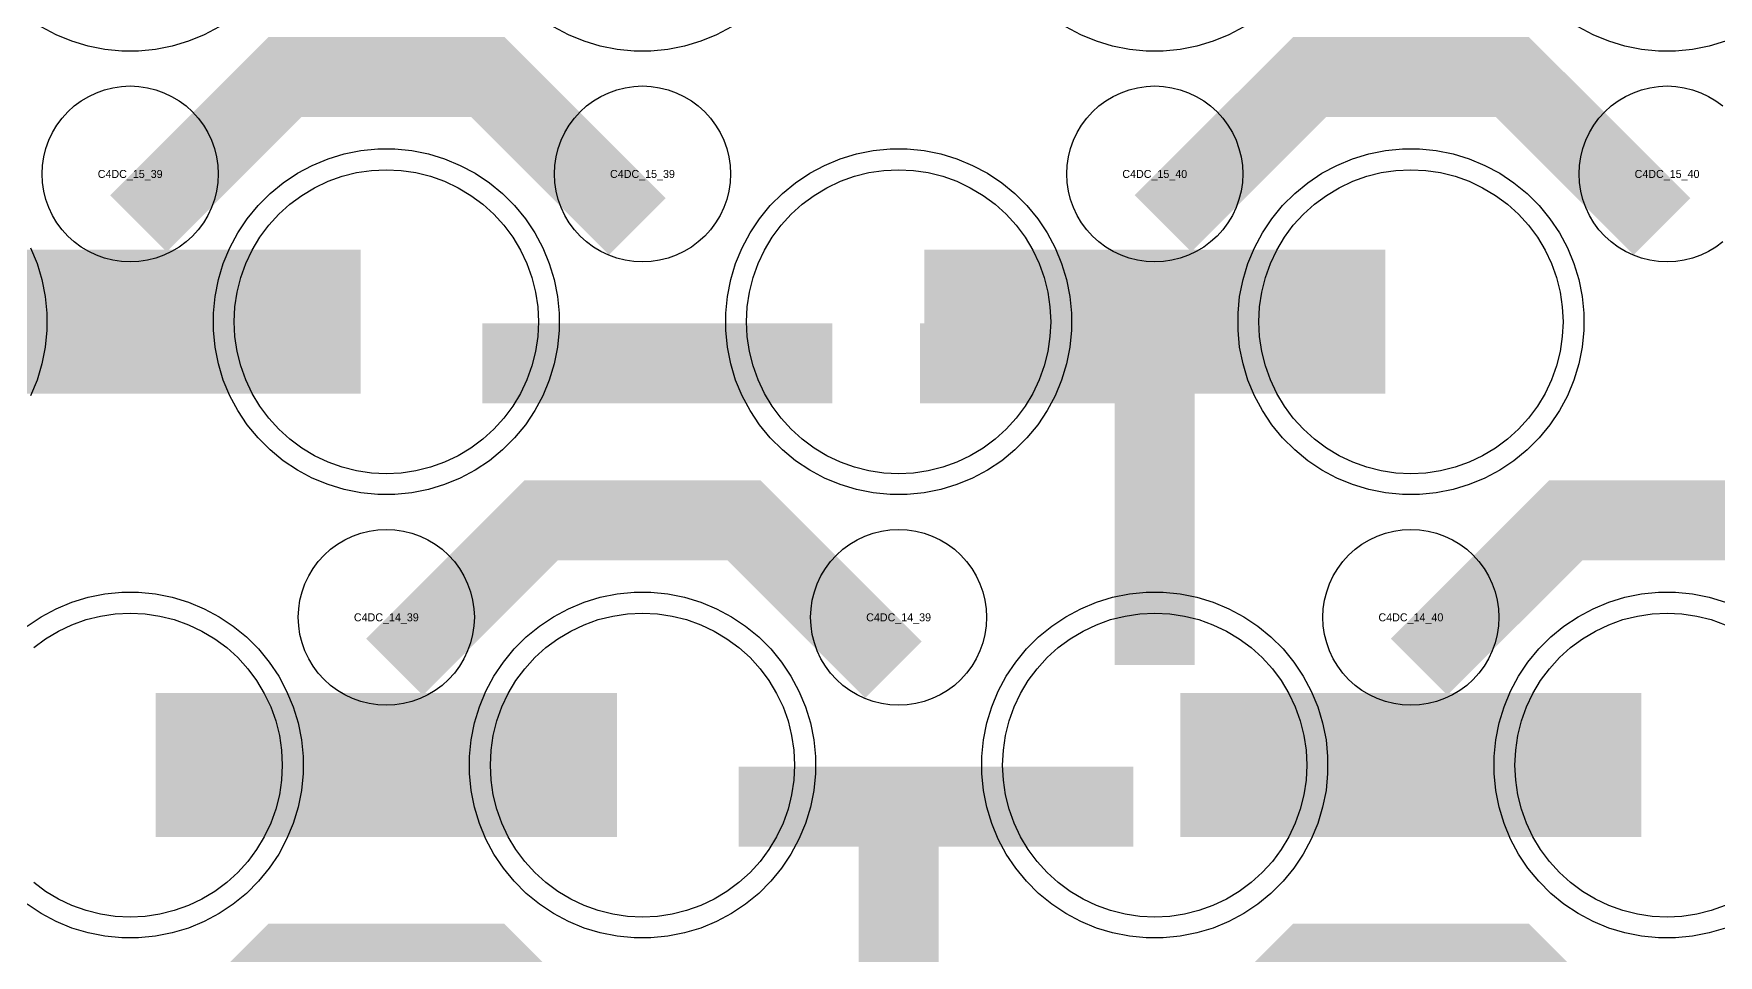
# Model space of a CAD drawing. Extents: x -11880 to 11880, y -14992 to 14992.
# Drawn here: x 450 to 976, y -12959 to -12671 of the extents above; entities that cross this region are included whole.
import ezdxf
from ezdxf.enums import TextEntityAlignment as Align

# ---------------------------------------------------------------- set-up
doc = ezdxf.new("R2010")
doc.units = 0
doc.header["$MEASUREMENT"] = 0
for name, color, linetype in [('GDS_775_DT_237', 138, 'CONTINUOUS'), ('RDL1_FS', 34, 'CONTINUOUS'), ('RDL_BS', 160, 'CONTINUOUS')]:
    doc.layers.add(name, color=color, linetype=linetype)

msp = doc.modelspace()

# ---------------------------------------------------------------- linework, layer by layer
at = {"layer": 'RDL1_FS'}
for points in [[(560, -12808.614), (555.343, -12808.385), (550.732, -12807.701), (546.209, -12806.569), (541.819, -12804.997), (537.605, -12803.005), (533.605, -12800.607), (529.86, -12797.829), (526.406, -12794.699), (523.276, -12791.245), (520.498, -12787.5), (518.1, -12783.5), (516.108, -12779.286), (514.536, -12774.896), (513.404, -12770.373), (512.72, -12765.762), (512.491, -12761.105), (512.72, -12756.448), (513.404, -12751.837), (514.536, -12747.314), (516.108, -12742.924), (518.1, -12738.71), (520.498, -12734.71), (523.276, -12730.965), (526.406, -12727.511), (529.86, -12724.381), (533.605, -12721.603), (537.605, -12719.205), (541.819, -12717.213), (546.209, -12715.641), (550.732, -12714.509), (555.343, -12713.825), (560, -12713.596), (564.657, -12713.825), (569.268, -12714.509), (573.791, -12715.641), (578.181, -12717.213), (582.395, -12719.205), (586.395, -12721.603), (590.14, -12724.381), (593.594, -12727.511), (596.724, -12730.965), (599.502, -12734.71), (601.9, -12738.71), (603.892, -12742.924), (605.464, -12747.314), (606.596, -12751.837), (607.28, -12756.448), (607.509, -12761.105), (607.28, -12765.762), (606.596, -12770.373), (605.464, -12774.896), (603.892, -12779.286), (601.9, -12783.5), (599.502, -12787.5), (596.724, -12791.245), (593.594, -12794.699), (590.14, -12797.829), (586.395, -12800.607), (582.395, -12803.005), (578.181, -12804.997), (573.791, -12806.569), (569.268, -12807.701), (564.657, -12808.385)], [(720, -12808.614), (715.343, -12808.385), (710.732, -12807.701), (706.209, -12806.569), (701.819, -12804.997), (697.605, -12803.005), (693.605, -12800.607), (689.86, -12797.829), (686.406, -12794.699), (683.276, -12791.245), (680.498, -12787.5), (678.1, -12783.5), (676.108, -12779.286), (674.536, -12774.896), (673.404, -12770.373), (672.72, -12765.762), (672.491, -12761.105), (672.72, -12756.448), (673.404, -12751.837), (674.536, -12747.314), (676.108, -12742.924), (678.1, -12738.71), (680.498, -12734.71), (683.276, -12730.965), (686.406, -12727.511), (689.86, -12724.381), (693.605, -12721.603), (697.605, -12719.205), (701.819, -12717.213), (706.209, -12715.641), (710.732, -12714.509), (715.343, -12713.825), (720, -12713.596), (724.657, -12713.825), (729.268, -12714.509), (733.791, -12715.641), (738.181, -12717.213), (742.395, -12719.205), (746.395, -12721.603), (750.14, -12724.381), (753.594, -12727.511), (756.724, -12730.965), (759.502, -12734.71), (761.9, -12738.71), (763.892, -12742.924), (765.464, -12747.314), (766.596, -12751.837), (767.28, -12756.448), (767.509, -12761.105), (767.28, -12765.762), (766.596, -12770.373), (765.464, -12774.896), (763.892, -12779.286), (761.9, -12783.5), (759.502, -12787.5), (756.724, -12791.245), (753.594, -12794.699), (750.14, -12797.829), (746.395, -12800.607), (742.395, -12803.005), (738.181, -12804.997), (733.791, -12806.569), (729.268, -12807.701), (724.657, -12808.385)], [(880, -12808.614), (875.343, -12808.385), (870.732, -12807.701), (866.209, -12806.569), (861.819, -12804.997), (857.605, -12803.005), (853.605, -12800.607), (849.86, -12797.829), (846.406, -12794.699), (843.276, -12791.245), (840.498, -12787.5), (838.1, -12783.5), (836.108, -12779.286), (834.536, -12774.896), (833.404, -12770.373), (832.72, -12765.762), (832.491, -12761.105), (832.72, -12756.448), (833.404, -12751.837), (834.536, -12747.314), (836.108, -12742.924), (838.1, -12738.71), (840.498, -12734.71), (843.276, -12730.965), (846.406, -12727.511), (849.86, -12724.381), (853.605, -12721.603), (857.605, -12719.205), (861.819, -12717.213), (866.209, -12715.641), (870.732, -12714.509), (875.343, -12713.825), (880, -12713.596), (884.657, -12713.825), (889.268, -12714.509), (893.791, -12715.641), (898.181, -12717.213), (902.395, -12719.205), (906.395, -12721.603), (910.14, -12724.381), (913.594, -12727.511), (916.724, -12730.965), (919.502, -12734.71), (921.9, -12738.71), (923.892, -12742.924), (925.464, -12747.314), (926.596, -12751.837), (927.28, -12756.448), (927.509, -12761.105), (927.28, -12765.762), (926.596, -12770.373), (925.464, -12774.896), (923.892, -12779.286), (921.9, -12783.5), (919.502, -12787.5), (916.724, -12791.245), (913.594, -12794.699), (910.14, -12797.829), (906.395, -12800.607), (902.395, -12803.005), (898.181, -12804.997), (893.791, -12806.569), (889.268, -12807.701), (884.657, -12808.385)], [(640, -12947.174), (635.343, -12946.945), (630.732, -12946.261), (626.209, -12945.129), (621.819, -12943.557), (617.605, -12941.565), (613.605, -12939.167), (609.86, -12936.389), (606.406, -12933.259), (603.276, -12929.805), (600.498, -12926.06), (598.1, -12922.06), (596.108, -12917.846), (594.536, -12913.456), (593.404, -12908.933), (592.72, -12904.322), (592.491, -12899.665), (592.72, -12895.008), (593.404, -12890.397), (594.536, -12885.874), (596.108, -12881.484), (598.1, -12877.27), (600.498, -12873.27), (603.276, -12869.525), (606.406, -12866.071), (609.86, -12862.941), (613.605, -12860.163), (617.605, -12857.765), (621.819, -12855.773), (626.209, -12854.201), (630.732, -12853.069), (635.343, -12852.385), (640, -12852.156), (644.657, -12852.385), (649.268, -12853.069), (653.791, -12854.201), (658.181, -12855.773), (662.395, -12857.765), (666.395, -12860.163), (670.14, -12862.941), (673.594, -12866.071), (676.724, -12869.525), (679.502, -12873.27), (681.9, -12877.27), (683.892, -12881.484), (685.464, -12885.874), (686.596, -12890.397), (687.28, -12895.008), (687.509, -12899.665), (687.28, -12904.322), (686.596, -12908.933), (685.464, -12913.456), (683.892, -12917.846), (681.9, -12922.06), (679.502, -12926.06), (676.724, -12929.805), (673.594, -12933.259), (670.14, -12936.389), (666.395, -12939.167), (662.395, -12941.565), (658.181, -12943.557), (653.791, -12945.129), (649.268, -12946.261), (644.657, -12946.945)], [(800, -12947.174), (795.343, -12946.945), (790.732, -12946.261), (786.209, -12945.129), (781.819, -12943.557), (777.605, -12941.565), (773.605, -12939.167), (769.86, -12936.389), (766.406, -12933.259), (763.276, -12929.805), (760.498, -12926.06), (758.1, -12922.06), (756.108, -12917.846), (754.536, -12913.456), (753.404, -12908.933), (752.72, -12904.322), (752.491, -12899.665), (752.72, -12895.008), (753.404, -12890.397), (754.536, -12885.874), (756.108, -12881.484), (758.1, -12877.27), (760.498, -12873.27), (763.276, -12869.525), (766.406, -12866.071), (769.86, -12862.941), (773.605, -12860.163), (777.605, -12857.765), (781.819, -12855.773), (786.209, -12854.201), (790.732, -12853.069), (795.343, -12852.385), (800, -12852.156), (804.657, -12852.385), (809.268, -12853.069), (813.791, -12854.201), (818.181, -12855.773), (822.395, -12857.765), (826.395, -12860.163), (830.14, -12862.941), (833.594, -12866.071), (836.724, -12869.525), (839.502, -12873.27), (841.9, -12877.27), (843.892, -12881.484), (845.464, -12885.874), (846.596, -12890.397), (847.28, -12895.008), (847.509, -12899.665), (847.28, -12904.322), (846.596, -12908.933), (845.464, -12913.456), (843.892, -12917.846), (841.9, -12922.06), (839.502, -12926.06), (836.724, -12929.805), (833.594, -12933.259), (830.14, -12936.389), (826.395, -12939.167), (822.395, -12941.565), (818.181, -12943.557), (813.791, -12945.129), (809.268, -12946.261), (804.657, -12946.945)]]:
    msp.add_lwpolyline(points, close=True, dxfattribs=at)
for points in [[(408.002, -12761.105, 45, 45, 0), (480.002, -12761.105, 45, 45, 0)], [(480.002, -12761.105, 45, 45, 0), (552.002, -12761.105, 45, 45, 0)], [(728.002, -12761.105, 45, 45, 0), (800.002, -12761.105, 45, 45, 0)], [(800.002, -12761.105, 45, 45, 0), (872.002, -12761.105, 45, 45, 0)], [(488.002, -12899.665, 45, 45, 0), (560.002, -12899.665, 45, 45, 0)], [(560.002, -12899.665, 45, 45, 0), (632.002, -12899.665, 45, 45, 0)], [(808.002, -12899.665, 45, 45, 0), (880.002, -12899.665, 45, 45, 0)], [(880.002, -12899.665, 45, 45, 0), (952.002, -12899.665, 45, 45, 0)]]:
    msp.add_lwpolyline(points, format="xyseb", dxfattribs=at)
for points in [[(449.86, -12862.941), (453.605, -12860.163), (457.605, -12857.765), (461.819, -12855.773), (466.209, -12854.201), (470.732, -12853.069), (475.343, -12852.385), (480, -12852.156), (484.657, -12852.385), (489.268, -12853.069), (493.791, -12854.201), (498.181, -12855.773), (502.395, -12857.765), (506.395, -12860.163), (510.14, -12862.941), (513.594, -12866.071), (516.724, -12869.525), (519.502, -12873.27), (521.9, -12877.27), (523.892, -12881.484), (525.464, -12885.874), (526.596, -12890.397), (527.28, -12895.008), (527.509, -12899.665), (527.28, -12904.322), (526.596, -12908.933), (525.464, -12913.456), (523.892, -12917.846), (521.9, -12922.06), (519.502, -12926.06), (516.724, -12929.805), (513.594, -12933.259), (510.14, -12936.389), (506.395, -12939.167), (502.395, -12941.565), (498.181, -12943.557), (493.791, -12945.129), (489.268, -12946.261), (484.657, -12946.945), (480, -12947.174), (475.343, -12946.945), (470.732, -12946.261), (466.209, -12945.129), (461.819, -12943.557), (457.605, -12941.565), (453.605, -12939.167), (449.86, -12936.389)], [(978.181, -12943.557), (973.791, -12945.129), (969.268, -12946.261), (964.657, -12946.945), (960, -12947.174), (955.343, -12946.945), (950.732, -12946.261), (946.209, -12945.129), (941.819, -12943.557), (937.605, -12941.565), (933.605, -12939.167), (929.86, -12936.389), (926.406, -12933.259), (923.276, -12929.805), (920.498, -12926.06), (918.1, -12922.06), (916.108, -12917.846), (914.536, -12913.456), (913.404, -12908.933), (912.72, -12904.322), (912.491, -12899.665), (912.72, -12895.008), (913.404, -12890.397), (914.536, -12885.874), (916.108, -12881.484), (918.1, -12877.27), (920.498, -12873.27), (923.276, -12869.525), (926.406, -12866.071), (929.86, -12862.941), (933.605, -12860.163), (937.605, -12857.765), (941.819, -12855.773), (946.209, -12854.201), (950.732, -12853.069), (955.343, -12852.385), (960, -12852.156), (964.657, -12852.385), (969.268, -12853.069), (973.791, -12854.201), (978.181, -12855.773)]]:
    msp.add_lwpolyline(points, dxfattribs=at)
at = {"layer": 'RDL_BS'}
for points in [[(507.777, -12668.923), (503.115, -12671.415), (498.205, -12673.446), (493.165, -12674.977), (487.938, -12676.023), (482.644, -12676.54), (477.356, -12676.54), (472.062, -12676.023), (466.835, -12674.977), (461.795, -12673.446), (456.885, -12671.415), (452.223, -12668.923)], [(667.777, -12668.923), (663.115, -12671.415), (658.205, -12673.446), (653.165, -12674.977), (647.938, -12676.023), (642.644, -12676.54), (637.356, -12676.54), (632.062, -12676.023), (626.835, -12674.977), (621.795, -12673.446), (616.885, -12671.415), (612.223, -12668.923)], [(827.777, -12668.923), (823.115, -12671.415), (818.205, -12673.446), (813.165, -12674.977), (807.938, -12676.023), (802.644, -12676.54), (797.356, -12676.54), (792.062, -12676.023), (786.835, -12674.977), (781.795, -12673.446), (776.885, -12671.415), (772.223, -12668.923)], [(978.205, -12673.446), (973.165, -12674.977), (967.938, -12676.023), (962.644, -12676.54), (957.356, -12676.54), (952.062, -12676.023), (946.835, -12674.977), (941.795, -12673.446), (936.885, -12671.415), (932.223, -12668.923)], [(977.443, -12736.171), (975.28, -12737.774), (972.956, -12739.167), (970.519, -12740.319), (967.984, -12741.226), (965.365, -12741.883), (962.693, -12742.279), (960, -12742.411), (957.307, -12742.279), (954.635, -12741.883), (952.016, -12741.226), (949.481, -12740.319), (947.044, -12739.167), (944.72, -12737.774), (942.557, -12736.171), (940.558, -12734.359), (938.746, -12732.36), (937.143, -12730.197), (935.75, -12727.873), (934.598, -12725.436), (933.691, -12722.901), (933.034, -12720.282), (932.638, -12717.61), (932.506, -12714.917), (932.638, -12712.224), (933.034, -12709.552), (933.691, -12706.933), (934.598, -12704.398), (935.75, -12701.961), (937.143, -12699.637), (938.746, -12697.474), (940.558, -12695.475), (942.557, -12693.663), (944.72, -12692.06), (947.044, -12690.667), (949.481, -12689.515), (952.016, -12688.608), (954.635, -12687.951), (957.307, -12687.555), (960, -12687.423), (962.693, -12687.555), (965.365, -12687.951), (967.984, -12688.608), (970.519, -12689.515), (972.956, -12690.667), (975.28, -12692.06), (977.443, -12693.663)], [(448.875, -12737.99), (450.906, -12742.9), (452.437, -12747.94), (453.483, -12753.167), (454, -12758.461), (454, -12763.749), (453.483, -12769.043), (452.437, -12774.27), (450.906, -12779.31), (448.875, -12784.22)], [(447.809, -12856.229), (452.223, -12853.282), (456.885, -12850.79), (461.795, -12848.759), (466.835, -12847.228), (472.062, -12846.182), (477.356, -12845.665), (482.644, -12845.665), (487.938, -12846.182), (493.165, -12847.228), (498.205, -12848.759), (503.115, -12850.79), (507.777, -12853.282), (512.191, -12856.229), (516.292, -12859.591), (520.074, -12863.373), (523.436, -12867.474), (526.383, -12871.888), (528.875, -12876.55), (530.906, -12881.46), (532.437, -12886.5), (533.483, -12891.727), (534, -12897.021), (534, -12902.309), (533.483, -12907.603), (532.437, -12912.83), (530.906, -12917.87), (528.875, -12922.78), (526.383, -12927.442), (523.436, -12931.856), (520.074, -12935.957), (516.292, -12939.739), (512.191, -12943.101), (507.777, -12946.048), (503.115, -12948.54), (498.205, -12950.571), (493.165, -12952.102), (487.938, -12953.148), (482.644, -12953.665), (477.356, -12953.665), (472.062, -12953.148), (466.835, -12952.102), (461.795, -12950.571), (456.885, -12948.54), (452.223, -12946.048), (447.809, -12943.101)], [(978.205, -12950.571), (973.165, -12952.102), (967.938, -12953.148), (962.644, -12953.665), (957.356, -12953.665), (952.062, -12953.148), (946.835, -12952.102), (941.795, -12950.571), (936.885, -12948.54), (932.223, -12946.048), (927.809, -12943.101), (923.708, -12939.739), (919.926, -12935.957), (916.564, -12931.856), (913.617, -12927.442), (911.125, -12922.78), (909.094, -12917.87), (907.563, -12912.83), (906.517, -12907.603), (906, -12902.309), (906, -12897.021), (906.517, -12891.727), (907.563, -12886.5), (909.094, -12881.46), (911.125, -12876.55), (913.617, -12871.888), (916.564, -12867.474), (919.926, -12863.373), (923.708, -12859.591), (927.809, -12856.229), (932.223, -12853.282), (936.885, -12850.79), (941.795, -12848.759), (946.835, -12847.228), (952.062, -12846.182), (957.356, -12845.665), (962.644, -12845.665), (967.938, -12846.182), (973.165, -12847.228), (978.205, -12848.759)]]:
    msp.add_lwpolyline(points, dxfattribs=at)
for points in [[(482.562, -12730.419, 25, 25, 0), (528.377, -12684.604, 25, 25, 0), (561.93, -12684.604, 25, 25, 0)], [(638.401, -12731.318, 25, 25, 0), (591.687, -12684.604, 25, 25, 0), (561.929, -12684.604, 25, 25, 0)], [(802.562, -12730.419, 25, 25, 0), (848.377, -12684.604, 25, 25, 0), (881.93, -12684.604, 25, 25, 0)], [(958.401, -12731.318, 25, 25, 0), (911.687, -12684.604, 25, 25, 0), (881.929, -12684.604, 25, 25, 0)], [(800, -12868.37, 25, 25, 0), (800, -12761.593, 25, 25, 0)], [(590.016, -12774.118, 25, 25, 0), (699.281, -12774.118, 25, 25, 0)], [(812.5, -12774.093, 25, 25, 0), (726.667, -12774.093, 25, 25, 0)], [(772.944, -12774.093, 25, 25, 0), (731.74, -12774.093, 25, 25, 0)], [(800, -12792.062, 25, 25, 0), (800, -12837.682, 25, 25, 0)], [(562.562, -12868.979, 25, 25, 0), (608.377, -12823.164, 25, 25, 0), (641.93, -12823.164, 25, 25, 0)], [(718.401, -12869.878, 25, 25, 0), (671.687, -12823.164, 25, 25, 0), (641.929, -12823.164, 25, 25, 0)], [(882.562, -12868.979, 25, 25, 0), (928.377, -12823.164, 25, 25, 0), (961.93, -12823.164, 25, 25, 0)], [(1038.401, -12869.878, 25, 25, 0), (991.687, -12823.164, 25, 25, 0), (961.929, -12823.164, 25, 25, 0)], [(720, -13006.935, 25, 25, 0), (720, -12900.158, 25, 25, 0)], [(670.016, -12912.678, 25, 25, 0), (779.281, -12912.678, 25, 25, 0)], [(707.5, -12912.658, 25, 25, 0), (793.333, -12912.658, 25, 25, 0)], [(747.056, -12912.658, 25, 25, 0), (788.26, -12912.658, 25, 25, 0)], [(720, -12930.627, 25, 25, 0), (720, -12976.247, 25, 25, 0)], [(482.562, -13007.544, 25, 25, 0), (528.377, -12961.729, 25, 25, 0), (561.93, -12961.729, 25, 25, 0)], [(638.401, -13008.443, 25, 25, 0), (591.687, -12961.729, 25, 25, 0), (561.929, -12961.729, 25, 25, 0)], [(802.562, -13007.544, 25, 25, 0), (848.377, -12961.729, 25, 25, 0), (881.93, -12961.729, 25, 25, 0)], [(958.401, -13008.443, 25, 25, 0), (911.687, -12961.729, 25, 25, 0), (881.929, -12961.729, 25, 25, 0)]]:
    msp.add_lwpolyline(points, format="xyseb", dxfattribs=at)
for points in [[(480, -12742.411), (477.307, -12742.279), (474.635, -12741.883), (472.016, -12741.226), (469.481, -12740.319), (467.044, -12739.167), (464.72, -12737.774), (462.557, -12736.171), (460.558, -12734.359), (458.746, -12732.36), (457.143, -12730.197), (455.75, -12727.873), (454.598, -12725.436), (453.691, -12722.901), (453.034, -12720.282), (452.638, -12717.61), (452.506, -12714.917), (452.638, -12712.224), (453.034, -12709.552), (453.691, -12706.933), (454.598, -12704.398), (455.75, -12701.961), (457.143, -12699.637), (458.746, -12697.474), (460.558, -12695.475), (462.557, -12693.663), (464.72, -12692.06), (467.044, -12690.667), (469.481, -12689.515), (472.016, -12688.608), (474.635, -12687.951), (477.307, -12687.555), (480, -12687.423), (482.693, -12687.555), (485.365, -12687.951), (487.984, -12688.608), (490.519, -12689.515), (492.956, -12690.667), (495.28, -12692.06), (497.443, -12693.663), (499.442, -12695.475), (501.254, -12697.474), (502.857, -12699.637), (504.25, -12701.961), (505.402, -12704.398), (506.309, -12706.933), (506.966, -12709.552), (507.362, -12712.224), (507.494, -12714.917), (507.362, -12717.61), (506.966, -12720.282), (506.309, -12722.901), (505.402, -12725.436), (504.25, -12727.873), (502.857, -12730.197), (501.254, -12732.36), (499.442, -12734.359), (497.443, -12736.171), (495.28, -12737.774), (492.956, -12739.167), (490.519, -12740.319), (487.984, -12741.226), (485.365, -12741.883), (482.693, -12742.279)], [(640, -12742.411), (637.307, -12742.279), (634.635, -12741.883), (632.016, -12741.226), (629.481, -12740.319), (627.044, -12739.167), (624.72, -12737.774), (622.557, -12736.171), (620.558, -12734.359), (618.746, -12732.36), (617.143, -12730.197), (615.75, -12727.873), (614.598, -12725.436), (613.691, -12722.901), (613.034, -12720.282), (612.638, -12717.61), (612.506, -12714.917), (612.638, -12712.224), (613.034, -12709.552), (613.691, -12706.933), (614.598, -12704.398), (615.75, -12701.961), (617.143, -12699.637), (618.746, -12697.474), (620.558, -12695.475), (622.557, -12693.663), (624.72, -12692.06), (627.044, -12690.667), (629.481, -12689.515), (632.016, -12688.608), (634.635, -12687.951), (637.307, -12687.555), (640, -12687.423), (642.693, -12687.555), (645.365, -12687.951), (647.984, -12688.608), (650.519, -12689.515), (652.956, -12690.667), (655.28, -12692.06), (657.443, -12693.663), (659.442, -12695.475), (661.254, -12697.474), (662.857, -12699.637), (664.25, -12701.961), (665.402, -12704.398), (666.309, -12706.933), (666.966, -12709.552), (667.362, -12712.224), (667.494, -12714.917), (667.362, -12717.61), (666.966, -12720.282), (666.309, -12722.901), (665.402, -12725.436), (664.25, -12727.873), (662.857, -12730.197), (661.254, -12732.36), (659.442, -12734.359), (657.443, -12736.171), (655.28, -12737.774), (652.956, -12739.167), (650.519, -12740.319), (647.984, -12741.226), (645.365, -12741.883), (642.693, -12742.279)], [(800, -12742.411), (797.307, -12742.279), (794.635, -12741.883), (792.016, -12741.226), (789.481, -12740.319), (787.044, -12739.167), (784.72, -12737.774), (782.557, -12736.171), (780.558, -12734.359), (778.746, -12732.36), (777.143, -12730.197), (775.75, -12727.873), (774.598, -12725.436), (773.691, -12722.901), (773.034, -12720.282), (772.638, -12717.61), (772.506, -12714.917), (772.638, -12712.224), (773.034, -12709.552), (773.691, -12706.933), (774.598, -12704.398), (775.75, -12701.961), (777.143, -12699.637), (778.746, -12697.474), (780.558, -12695.475), (782.557, -12693.663), (784.72, -12692.06), (787.044, -12690.667), (789.481, -12689.515), (792.016, -12688.608), (794.635, -12687.951), (797.307, -12687.555), (800, -12687.423), (802.693, -12687.555), (805.365, -12687.951), (807.984, -12688.608), (810.519, -12689.515), (812.956, -12690.667), (815.28, -12692.06), (817.443, -12693.663), (819.442, -12695.475), (821.254, -12697.474), (822.857, -12699.637), (824.25, -12701.961), (825.402, -12704.398), (826.309, -12706.933), (826.966, -12709.552), (827.362, -12712.224), (827.494, -12714.917), (827.362, -12717.61), (826.966, -12720.282), (826.309, -12722.901), (825.402, -12725.436), (824.25, -12727.873), (822.857, -12730.197), (821.254, -12732.36), (819.442, -12734.359), (817.443, -12736.171), (815.28, -12737.774), (812.956, -12739.167), (810.519, -12740.319), (807.984, -12741.226), (805.365, -12741.883), (802.693, -12742.279)], [(557.356, -12815.105), (552.062, -12814.588), (546.835, -12813.542), (541.795, -12812.011), (536.885, -12809.98), (532.223, -12807.488), (527.809, -12804.541), (523.708, -12801.179), (519.926, -12797.397), (516.564, -12793.296), (513.617, -12788.882), (511.125, -12784.22), (509.094, -12779.31), (507.563, -12774.27), (506.517, -12769.043), (506, -12763.749), (506, -12758.461), (506.517, -12753.167), (507.563, -12747.94), (509.094, -12742.9), (511.125, -12737.99), (513.617, -12733.328), (516.564, -12728.914), (519.926, -12724.813), (523.708, -12721.031), (527.809, -12717.669), (532.223, -12714.722), (536.885, -12712.23), (541.795, -12710.199), (546.835, -12708.668), (552.062, -12707.622), (557.356, -12707.105), (562.644, -12707.105), (567.938, -12707.622), (573.165, -12708.668), (578.205, -12710.199), (583.115, -12712.23), (587.777, -12714.722), (592.191, -12717.669), (596.292, -12721.031), (600.074, -12724.813), (603.436, -12728.914), (606.383, -12733.328), (608.875, -12737.99), (610.906, -12742.9), (612.437, -12747.94), (613.483, -12753.167), (614, -12758.461), (614, -12763.749), (613.483, -12769.043), (612.437, -12774.27), (610.906, -12779.31), (608.875, -12784.22), (606.383, -12788.882), (603.436, -12793.296), (600.074, -12797.397), (596.292, -12801.179), (592.191, -12804.541), (587.777, -12807.488), (583.115, -12809.98), (578.205, -12812.011), (573.165, -12813.542), (567.938, -12814.588), (562.644, -12815.105)], [(717.356, -12815.105), (712.062, -12814.588), (706.835, -12813.542), (701.795, -12812.011), (696.885, -12809.98), (692.223, -12807.488), (687.809, -12804.541), (683.708, -12801.179), (679.926, -12797.397), (676.564, -12793.296), (673.617, -12788.882), (671.125, -12784.22), (669.094, -12779.31), (667.563, -12774.27), (666.517, -12769.043), (666, -12763.749), (666, -12758.461), (666.517, -12753.167), (667.563, -12747.94), (669.094, -12742.9), (671.125, -12737.99), (673.617, -12733.328), (676.564, -12728.914), (679.926, -12724.813), (683.708, -12721.031), (687.809, -12717.669), (692.223, -12714.722), (696.885, -12712.23), (701.795, -12710.199), (706.835, -12708.668), (712.062, -12707.622), (717.356, -12707.105), (722.644, -12707.105), (727.938, -12707.622), (733.165, -12708.668), (738.205, -12710.199), (743.115, -12712.23), (747.777, -12714.722), (752.191, -12717.669), (756.292, -12721.031), (760.074, -12724.813), (763.436, -12728.914), (766.383, -12733.328), (768.875, -12737.99), (770.906, -12742.9), (772.437, -12747.94), (773.483, -12753.167), (774, -12758.461), (774, -12763.749), (773.483, -12769.043), (772.437, -12774.27), (770.906, -12779.31), (768.875, -12784.22), (766.383, -12788.882), (763.436, -12793.296), (760.074, -12797.397), (756.292, -12801.179), (752.191, -12804.541), (747.777, -12807.488), (743.115, -12809.98), (738.205, -12812.011), (733.165, -12813.542), (727.938, -12814.588), (722.644, -12815.105)], [(877.356, -12815.105), (872.062, -12814.588), (866.835, -12813.542), (861.795, -12812.011), (856.885, -12809.98), (852.223, -12807.488), (847.809, -12804.541), (843.708, -12801.179), (839.926, -12797.397), (836.564, -12793.296), (833.617, -12788.882), (831.125, -12784.22), (829.094, -12779.31), (827.563, -12774.27), (826.517, -12769.043), (826, -12763.749), (826, -12758.461), (826.517, -12753.167), (827.563, -12747.94), (829.094, -12742.9), (831.125, -12737.99), (833.617, -12733.328), (836.564, -12728.914), (839.926, -12724.813), (843.708, -12721.031), (847.809, -12717.669), (852.223, -12714.722), (856.885, -12712.23), (861.795, -12710.199), (866.835, -12708.668), (872.062, -12707.622), (877.356, -12707.105), (882.644, -12707.105), (887.938, -12707.622), (893.165, -12708.668), (898.205, -12710.199), (903.115, -12712.23), (907.777, -12714.722), (912.191, -12717.669), (916.292, -12721.031), (920.074, -12724.813), (923.436, -12728.914), (926.383, -12733.328), (928.875, -12737.99), (930.906, -12742.9), (932.437, -12747.94), (933.483, -12753.167), (934, -12758.461), (934, -12763.749), (933.483, -12769.043), (932.437, -12774.27), (930.906, -12779.31), (928.875, -12784.22), (926.383, -12788.882), (923.436, -12793.296), (920.074, -12797.397), (916.292, -12801.179), (912.191, -12804.541), (907.777, -12807.488), (903.115, -12809.98), (898.205, -12812.011), (893.165, -12813.542), (887.938, -12814.588), (882.644, -12815.105)], [(560, -12880.971), (557.307, -12880.839), (554.635, -12880.443), (552.016, -12879.786), (549.481, -12878.879), (547.044, -12877.727), (544.72, -12876.334), (542.557, -12874.731), (540.558, -12872.919), (538.746, -12870.92), (537.143, -12868.757), (535.75, -12866.433), (534.598, -12863.996), (533.691, -12861.461), (533.034, -12858.842), (532.638, -12856.17), (532.506, -12853.477), (532.638, -12850.784), (533.034, -12848.112), (533.691, -12845.493), (534.598, -12842.958), (535.75, -12840.521), (537.143, -12838.197), (538.746, -12836.034), (540.558, -12834.035), (542.557, -12832.223), (544.72, -12830.62), (547.044, -12829.227), (549.481, -12828.075), (552.016, -12827.168), (554.635, -12826.511), (557.307, -12826.115), (560, -12825.983), (562.693, -12826.115), (565.365, -12826.511), (567.984, -12827.168), (570.519, -12828.075), (572.956, -12829.227), (575.28, -12830.62), (577.443, -12832.223), (579.442, -12834.035), (581.254, -12836.034), (582.857, -12838.197), (584.25, -12840.521), (585.402, -12842.958), (586.309, -12845.493), (586.966, -12848.112), (587.362, -12850.784), (587.494, -12853.477), (587.362, -12856.17), (586.966, -12858.842), (586.309, -12861.461), (585.402, -12863.996), (584.25, -12866.433), (582.857, -12868.757), (581.254, -12870.92), (579.442, -12872.919), (577.443, -12874.731), (575.28, -12876.334), (572.956, -12877.727), (570.519, -12878.879), (567.984, -12879.786), (565.365, -12880.443), (562.693, -12880.839)], [(720, -12880.971), (717.307, -12880.839), (714.635, -12880.443), (712.016, -12879.786), (709.481, -12878.879), (707.044, -12877.727), (704.72, -12876.334), (702.557, -12874.731), (700.558, -12872.919), (698.746, -12870.92), (697.143, -12868.757), (695.75, -12866.433), (694.598, -12863.996), (693.691, -12861.461), (693.034, -12858.842), (692.638, -12856.17), (692.506, -12853.477), (692.638, -12850.784), (693.034, -12848.112), (693.691, -12845.493), (694.598, -12842.958), (695.75, -12840.521), (697.143, -12838.197), (698.746, -12836.034), (700.558, -12834.035), (702.557, -12832.223), (704.72, -12830.62), (707.044, -12829.227), (709.481, -12828.075), (712.016, -12827.168), (714.635, -12826.511), (717.307, -12826.115), (720, -12825.983), (722.693, -12826.115), (725.365, -12826.511), (727.984, -12827.168), (730.519, -12828.075), (732.956, -12829.227), (735.28, -12830.62), (737.443, -12832.223), (739.442, -12834.035), (741.254, -12836.034), (742.857, -12838.197), (744.25, -12840.521), (745.402, -12842.958), (746.309, -12845.493), (746.966, -12848.112), (747.362, -12850.784), (747.494, -12853.477), (747.362, -12856.17), (746.966, -12858.842), (746.309, -12861.461), (745.402, -12863.996), (744.25, -12866.433), (742.857, -12868.757), (741.254, -12870.92), (739.442, -12872.919), (737.443, -12874.731), (735.28, -12876.334), (732.956, -12877.727), (730.519, -12878.879), (727.984, -12879.786), (725.365, -12880.443), (722.693, -12880.839)], [(880, -12880.971), (877.307, -12880.839), (874.635, -12880.443), (872.016, -12879.786), (869.481, -12878.879), (867.044, -12877.727), (864.72, -12876.334), (862.557, -12874.731), (860.558, -12872.919), (858.746, -12870.92), (857.143, -12868.757), (855.75, -12866.433), (854.598, -12863.996), (853.691, -12861.461), (853.034, -12858.842), (852.638, -12856.17), (852.506, -12853.477), (852.638, -12850.784), (853.034, -12848.112), (853.691, -12845.493), (854.598, -12842.958), (855.75, -12840.521), (857.143, -12838.197), (858.746, -12836.034), (860.558, -12834.035), (862.557, -12832.223), (864.72, -12830.62), (867.044, -12829.227), (869.481, -12828.075), (872.016, -12827.168), (874.635, -12826.511), (877.307, -12826.115), (880, -12825.983), (882.693, -12826.115), (885.365, -12826.511), (887.984, -12827.168), (890.519, -12828.075), (892.956, -12829.227), (895.28, -12830.62), (897.443, -12832.223), (899.442, -12834.035), (901.254, -12836.034), (902.857, -12838.197), (904.25, -12840.521), (905.402, -12842.958), (906.309, -12845.493), (906.966, -12848.112), (907.362, -12850.784), (907.494, -12853.477), (907.362, -12856.17), (906.966, -12858.842), (906.309, -12861.461), (905.402, -12863.996), (904.25, -12866.433), (902.857, -12868.757), (901.254, -12870.92), (899.442, -12872.919), (897.443, -12874.731), (895.28, -12876.334), (892.956, -12877.727), (890.519, -12878.879), (887.984, -12879.786), (885.365, -12880.443), (882.693, -12880.839)], [(637.356, -12953.665), (632.062, -12953.148), (626.835, -12952.102), (621.795, -12950.571), (616.885, -12948.54), (612.223, -12946.048), (607.809, -12943.101), (603.708, -12939.739), (599.926, -12935.957), (596.564, -12931.856), (593.617, -12927.442), (591.125, -12922.78), (589.094, -12917.87), (587.563, -12912.83), (586.517, -12907.603), (586, -12902.309), (586, -12897.021), (586.517, -12891.727), (587.563, -12886.5), (589.094, -12881.46), (591.125, -12876.55), (593.617, -12871.888), (596.564, -12867.474), (599.926, -12863.373), (603.708, -12859.591), (607.809, -12856.229), (612.223, -12853.282), (616.885, -12850.79), (621.795, -12848.759), (626.835, -12847.228), (632.062, -12846.182), (637.356, -12845.665), (642.644, -12845.665), (647.938, -12846.182), (653.165, -12847.228), (658.205, -12848.759), (663.115, -12850.79), (667.777, -12853.282), (672.191, -12856.229), (676.292, -12859.591), (680.074, -12863.373), (683.436, -12867.474), (686.383, -12871.888), (688.875, -12876.55), (690.906, -12881.46), (692.437, -12886.5), (693.483, -12891.727), (694, -12897.021), (694, -12902.309), (693.483, -12907.603), (692.437, -12912.83), (690.906, -12917.87), (688.875, -12922.78), (686.383, -12927.442), (683.436, -12931.856), (680.074, -12935.957), (676.292, -12939.739), (672.191, -12943.101), (667.777, -12946.048), (663.115, -12948.54), (658.205, -12950.571), (653.165, -12952.102), (647.938, -12953.148), (642.644, -12953.665)], [(797.356, -12953.665), (792.062, -12953.148), (786.835, -12952.102), (781.795, -12950.571), (776.885, -12948.54), (772.223, -12946.048), (767.809, -12943.101), (763.708, -12939.739), (759.926, -12935.957), (756.564, -12931.856), (753.617, -12927.442), (751.125, -12922.78), (749.094, -12917.87), (747.563, -12912.83), (746.517, -12907.603), (746, -12902.309), (746, -12897.021), (746.517, -12891.727), (747.563, -12886.5), (749.094, -12881.46), (751.125, -12876.55), (753.617, -12871.888), (756.564, -12867.474), (759.926, -12863.373), (763.708, -12859.591), (767.809, -12856.229), (772.223, -12853.282), (776.885, -12850.79), (781.795, -12848.759), (786.835, -12847.228), (792.062, -12846.182), (797.356, -12845.665), (802.644, -12845.665), (807.938, -12846.182), (813.165, -12847.228), (818.205, -12848.759), (823.115, -12850.79), (827.777, -12853.282), (832.191, -12856.229), (836.292, -12859.591), (840.074, -12863.373), (843.436, -12867.474), (846.383, -12871.888), (848.875, -12876.55), (850.906, -12881.46), (852.437, -12886.5), (853.483, -12891.727), (854, -12897.021), (854, -12902.309), (853.483, -12907.603), (852.437, -12912.83), (850.906, -12917.87), (848.875, -12922.78), (846.383, -12927.442), (843.436, -12931.856), (840.074, -12935.957), (836.292, -12939.739), (832.191, -12943.101), (827.777, -12946.048), (823.115, -12948.54), (818.205, -12950.571), (813.165, -12952.102), (807.938, -12953.148), (802.644, -12953.665)]]:
    msp.add_lwpolyline(points, close=True, dxfattribs=at)

# ---------------------------------------------------------------- texts
at = {"layer": 'GDS_775_DT_237'}
for s, p in [('C4DC_15_39', (480, -12714.917)), ('C4DC_15_39', (480, -12714.917)), ('C4DC_15_39', (640, -12714.917)), ('C4DC_15_39', (640, -12714.917)), ('C4DC_15_40', (800, -12714.917)), ('C4DC_15_40', (800, -12714.917)), ('C4DC_15_40', (960, -12714.917)), ('C4DC_15_40', (960, -12714.917)), ('C4DC_14_39', (560, -12853.477)), ('C4DC_14_39', (560, -12853.477)), ('C4DC_14_39', (720, -12853.477)), ('C4DC_14_39', (720, -12853.477)), ('C4DC_14_40', (880, -12853.477)), ('C4DC_14_40', (880, -12853.477))]:
    msp.add_text(s, height=2.5, dxfattribs=at).set_placement(p, align=Align.MIDDLE_CENTER)

doc.saveas('drawing.dxf')
